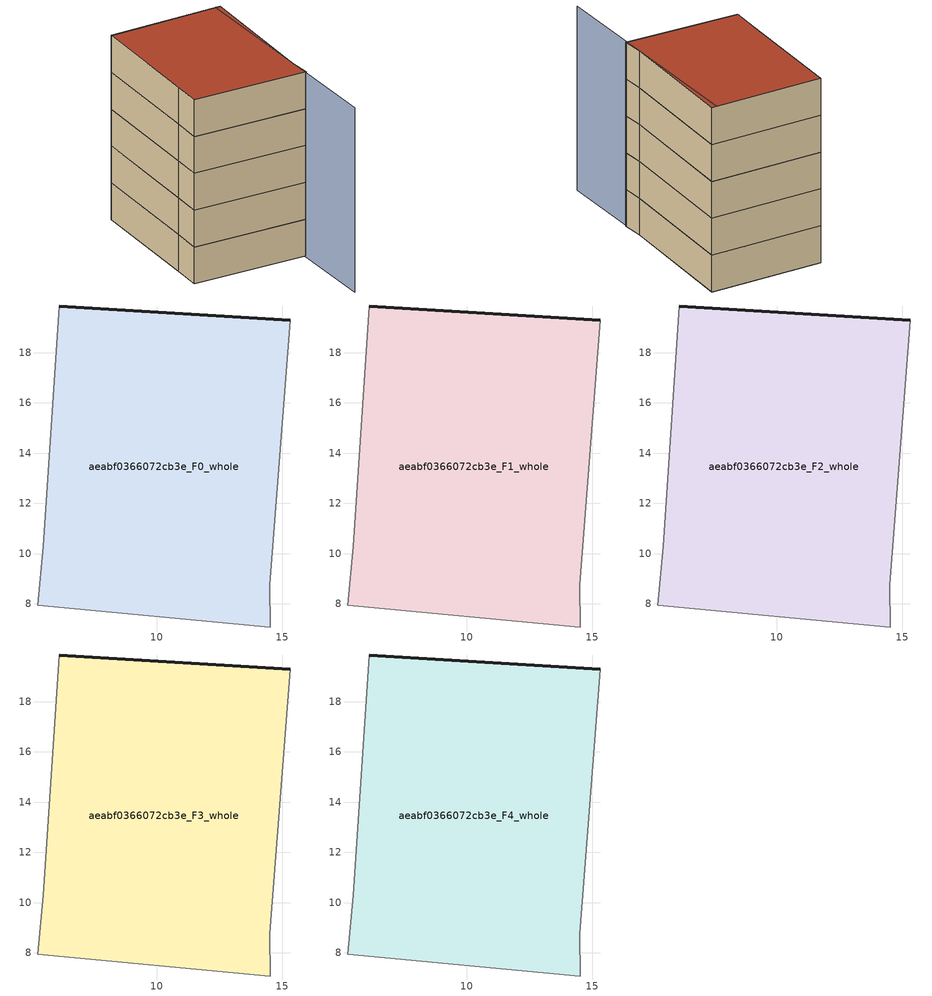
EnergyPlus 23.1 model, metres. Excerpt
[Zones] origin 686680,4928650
aeabf0366072cb3e_F0_whole
 floor ground (EU_floor_Construction): 14.52,7.08 14.5,8.75 15.31,19.28 6.11,19.86 5.47,10.29 5.27,7.95 z0
 wall outside (EU_wall_Construction): 6.11,19.86 15.31,19.28 z0:3
 wall adiabatic (EU_wall_Construction): 15.31,19.28 14.5,8.75 14.52,7.08 5.27,7.95 5.47,10.29 6.11,19.86 z0:3
aeabf0366072cb3e_F1_whole
 floor to aeabf0366072cb3e_F0_whole (EU_floor_Construction): 14.52,7.08 14.5,8.75 15.31,19.28 6.11,19.86 5.47,10.29 5.27,7.95 z3
 wall outside (EU_wall_Construction): 6.11,19.86 15.31,19.28 z3:6
 wall adiabatic (EU_wall_Construction): 15.31,19.28 14.5,8.75 14.52,7.08 5.27,7.95 5.47,10.29 6.11,19.86 z3:6
aeabf0366072cb3e_F2_whole
 floor to aeabf0366072cb3e_F1_whole (EU_floor_Construction): 14.52,7.08 14.5,8.75 15.31,19.28 6.11,19.86 5.47,10.29 5.27,7.95 z6
 wall outside (EU_wall_Construction): 6.11,19.86 15.31,19.28 z6:9
 wall adiabatic (EU_wall_Construction): 15.31,19.28 14.5,8.75 14.52,7.08 5.27,7.95 5.47,10.29 6.11,19.86 z6:9
aeabf0366072cb3e_F3_whole
 floor to aeabf0366072cb3e_F2_whole (EU_floor_Construction): 14.52,7.08 14.5,8.75 15.31,19.28 6.11,19.86 5.47,10.29 5.27,7.95 z9
 wall outside (EU_wall_Construction): 6.11,19.86 15.31,19.28 z9:12
 wall adiabatic (EU_wall_Construction): 15.31,19.28 14.5,8.75 14.52,7.08 5.27,7.95 5.47,10.29 6.11,19.86 z9:12
aeabf0366072cb3e_F4_whole
 floor to aeabf0366072cb3e_F3_whole (EU_floor_Construction): 14.52,7.08 14.5,8.75 15.31,19.28 6.11,19.86 5.47,10.29 5.27,7.95 z12
 wall outside (EU_wall_Construction): 6.11,19.86 15.31,19.28 z12:15
 wall adiabatic (EU_wall_Construction): 15.31,19.28 14.5,8.75 14.52,7.08 5.27,7.95 5.47,10.29 6.11,19.86 z12:15
 roof outside (EU_roof_Construction): 15.31,19.28 14.5,8.75 14.52,7.08 5.27,7.95 5.47,10.29 6.11,19.86 z15
shading: 14.19,0.3 14.89,19.3 z0:15
[Building]
EU S2 Campaign: North Axis=0; Terrain=City; Solar Distribution=FullExterior
[Site:Location]
Bologna: Latitude=44.5; Longitude=11.25; Time Zone=1; Elevation=37
[SizingPeriod:WeatherFileDays]
AnnualSizingPeriod: Begin Month=1; Begin Day of Month=1; End Month=12; End Day of Month=31; Day of Week for Start Day=Monday; Use Weather File Daylight Saving Period=No; Use Weather File Rain and Snow Indicators=No
[MATERIAL]
EU_InternalMass_Material: Roughness=MediumRough; Thickness=0.1; Conductivity=1; Density=1800; Specific Heat=900; Thermal Absorptance=0.9; Solar Absorptance=0.7; Visible Absorptance=0.7
[MATERIAL:NOMASS] Roughness=MediumRough; Thermal Absorptance=0.9; Solar Absorptance=0.7; Visible Absorptance=0.7
Name | Thermal Resistance
EU_wall_NoMass | 0.905828
EU_roof_NoMass | 0.37593
EU_floor_NoMass | 0.67114
[CONSTRUCTION]
EU_wall_Construction: EU_wall_NoMass
EU_roof_Construction: EU_roof_NoMass
EU_floor_Construction: EU_floor_NoMass
EU_InternalMass_Construction: EU_InternalMass_Material
[ZONE] Type=1; Multiplier=1; Ceiling Height=autocalculate; Volume=332.326; Floor Area=autocalculate; Part of Total Floor Area=Yes
aeabf0366072cb3e_F0_whole; aeabf0366072cb3e_F1_whole; aeabf0366072cb3e_F2_whole; aeabf0366072cb3e_F3_whole; aeabf0366072cb3e_F4_whole
[INTERNALMASS] Construction=EU_InternalMass_Construction; Surface Area=110.775
Name | Zone or ZoneList
aeabf0366072cb3e_F0_whole_EU_InternalMass | aeabf0366072cb3e_F0_whole
aeabf0366072cb3e_F1_whole_EU_InternalMass | aeabf0366072cb3e_F1_whole
aeabf0366072cb3e_F2_whole_EU_InternalMass | aeabf0366072cb3e_F2_whole
aeabf0366072cb3e_F3_whole_EU_InternalMass | aeabf0366072cb3e_F3_whole
aeabf0366072cb3e_F4_whole_EU_InternalMass | aeabf0366072cb3e_F4_whole
[OTHEREQUIPMENT] Fuel Type=Electricity; Design Level Calculation Method=Watts/Area; Power per Zone Floor Area=1; Fraction Latent=0; Fraction Radiant=0; Fraction Lost=0; Carbon Dioxide Generation Rate=0; EndUse Subcategory=EU_Step8_InternalGains
Name | Zone or ZoneList or Space or SpaceList | Schedule
EU_Step8_InternalGain_aeabf0366072cb3e_F0_whole_f000 | aeabf0366072cb3e_F0_whole | EU_Step8_GainSchedule_aeabf0366072cb3e_F0_whole_f000
EU_Step8_InternalGain_aeabf0366072cb3e_F1_whole_f000 | aeabf0366072cb3e_F1_whole | EU_Step8_GainSchedule_aeabf0366072cb3e_F1_whole_f000
EU_Step8_InternalGain_aeabf0366072cb3e_F2_whole_f000 | aeabf0366072cb3e_F2_whole | EU_Step8_GainSchedule_aeabf0366072cb3e_F2_whole_f000
EU_Step8_InternalGain_aeabf0366072cb3e_F3_whole_f000 | aeabf0366072cb3e_F3_whole | EU_Step8_GainSchedule_aeabf0366072cb3e_F3_whole_f000
EU_Step8_InternalGain_aeabf0366072cb3e_F4_whole_f000 | aeabf0366072cb3e_F4_whole | EU_Step8_GainSchedule_aeabf0366072cb3e_F4_whole_f000
[ZONEVENTILATION:DESIGNFLOWRATE] Schedule=EU_AlwaysOn; Design Flow Rate Calculation Method=AirChanges/Hour; Air Changes per Hour=0.73129; Ventilation Type=Natural; Fan Pressure Rise=0; Fan Total Efficiency=1; Constant Term Coefficient=1; Temperature Term Coefficient=0; Velocity Term Coefficient=0; Velocity Squared Term Coefficient=0; Minimum Indoor Temperature=-100; Maximum Indoor Temperature=100; Delta Temperature=-100; Minimum Outdoor Temperature=-100; Maximum Outdoor Temperature=100; Maximum Wind Speed=40
Name | Zone or ZoneList or Space or SpaceList
EU_ConstantAir_aeabf0366072cb3e_F0_whole | aeabf0366072cb3e_F0_whole
EU_ConstantAir_aeabf0366072cb3e_F1_whole | aeabf0366072cb3e_F1_whole
EU_ConstantAir_aeabf0366072cb3e_F2_whole | aeabf0366072cb3e_F2_whole
EU_ConstantAir_aeabf0366072cb3e_F3_whole | aeabf0366072cb3e_F3_whole
EU_ConstantAir_aeabf0366072cb3e_F4_whole | aeabf0366072cb3e_F4_whole
[HVACTEMPLATE:THERMOSTAT] Constant Heating Setpoint=20; Constant Cooling Setpoint=50
EU_HeatOnly_aeabf0366072cb3e_F0_whole; EU_HeatOnly_aeabf0366072cb3e_F1_whole; EU_HeatOnly_aeabf0366072cb3e_F2_whole; EU_HeatOnly_aeabf0366072cb3e_F3_whole; EU_HeatOnly_aeabf0366072cb3e_F4_whole
[HVACTEMPLATE:ZONE:IDEALLOADSAIRSYSTEM] System Availability Schedule=EU_AlwaysOn; Maximum Heating Supply Air Temperature=50; Minimum Cooling Supply Air Temperature=13; Maximum Heating Supply Air Humidity Ratio=0.0156; Minimum Cooling Supply Air Humidity Ratio=0.0077; Heating Limit=NoLimit; Cooling Limit=NoLimit; Heating Availability Schedule=EU_AlwaysOn; Cooling Availability Schedule=EU_CoolingOff; Dehumidification Control Type=ConstantSensibleHeatRatio; Cooling Sensible Heat Ratio=0.7; Dehumidification Setpoint=60; Humidification Control Type=None; Humidification Setpoint=30; Outdoor Air Method=None; Outdoor Air Flow Rate per Person=0.00944; Outdoor Air Flow Rate per Zone Floor Area=0; Outdoor Air Flow Rate per Zone=0; Demand Controlled Ventilation Type=None; Outdoor Air Economizer Type=NoEconomizer; Heat Recovery Type=None; Sensible Heat Recovery Effectiveness=0.7; Latent Heat Recovery Effectiveness=0.65
Name | Template Thermostat
aeabf0366072cb3e_F0_whole | EU_HeatOnly_aeabf0366072cb3e_F0_whole
aeabf0366072cb3e_F1_whole | EU_HeatOnly_aeabf0366072cb3e_F1_whole
aeabf0366072cb3e_F2_whole | EU_HeatOnly_aeabf0366072cb3e_F2_whole
aeabf0366072cb3e_F3_whole | EU_HeatOnly_aeabf0366072cb3e_F3_whole
aeabf0366072cb3e_F4_whole | EU_HeatOnly_aeabf0366072cb3e_F4_whole
[SIZING:ZONE] Zone Cooling Design Supply Air Temperature Input Method=SupplyAirTemperature; Zone Cooling Design Supply Air Temperature=13; Zone Heating Design Supply Air Temperature Input Method=SupplyAirTemperature; Zone Heating Design Supply Air Temperature=50; Zone Cooling Design Supply Air Humidity Ratio=0.008; Zone Heating Design Supply Air Humidity Ratio=0.008; Cooling Design Air Flow Method=DesignDay; Cooling Design Air Flow Rate=0; Cooling Minimum Air Flow per Zone Floor Area=0.000762; Cooling Minimum Air Flow=0; Cooling Minimum Air Flow Fraction=0.2; Heating Design Air Flow Method=DesignDay; Heating Design Air Flow Rate=0; Heating Maximum Air Flow per Zone Floor Area=0.002032; Heating Maximum Air Flow=0.141576; Heating Maximum Air Flow Fraction=0.3; Account for Dedicated Outdoor Air System=No; Dedicated Outdoor Air System Control Strategy=NeutralSupplyAir; Dedicated Outdoor Air Low Setpoint Temperature for Design=autosize; Dedicated Outdoor Air High Setpoint Temperature for Design=autosize; Zone Load Sizing Method=Sensible Load Only No Latent Load; Zone Latent Cooling Design Supply Air Humidity Ratio Input Method=HumidityRatioDifference; Zone Cooling Design Supply Air Humidity Ratio Difference=0.005; Zone Latent Heating Design Supply Air Humidity Ratio Input Method=HumidityRatioDifference; Zone Humidification Design Supply Air Humidity Ratio Difference=0.005
aeabf0366072cb3e_F0_whole; aeabf0366072cb3e_F1_whole; aeabf0366072cb3e_F2_whole; aeabf0366072cb3e_F3_whole; aeabf0366072cb3e_F4_whole
[SCHEDULE:CONSTANT]
Name | Hourly Value
EU_AlwaysOn | 1
EU_CoolingOff | 0
[SCHEDULE:FILE] Column Number=1; Rows to Skip at Top=0; Number of Hours of Data=8760; Column Separator=Comma; Interpolate to Timestep=No; Minutes per Item=60; Adjust Schedule for Daylight Savings=Yes
Name | File
EU_Step8_GainSchedule_aeabf0366072cb3e_F0_whole_f000 | ../../schedules/aeabf0366072cb3e/aeabf0366072cb3e_F0_whole_f000_gain.csv
EU_Step8_GainSchedule_aeabf0366072cb3e_F1_whole_f000 | ../../schedules/aeabf0366072cb3e/aeabf0366072cb3e_F1_whole_f000_gain.csv
EU_Step8_GainSchedule_aeabf0366072cb3e_F2_whole_f000 | ../../schedules/aeabf0366072cb3e/aeabf0366072cb3e_F2_whole_f000_gain.csv
EU_Step8_GainSchedule_aeabf0366072cb3e_F3_whole_f000 | ../../schedules/aeabf0366072cb3e/aeabf0366072cb3e_F3_whole_f000_gain.csv
EU_Step8_GainSchedule_aeabf0366072cb3e_F4_whole_f000 | ../../schedules/aeabf0366072cb3e/aeabf0366072cb3e_F4_whole_f000_gain.csv
